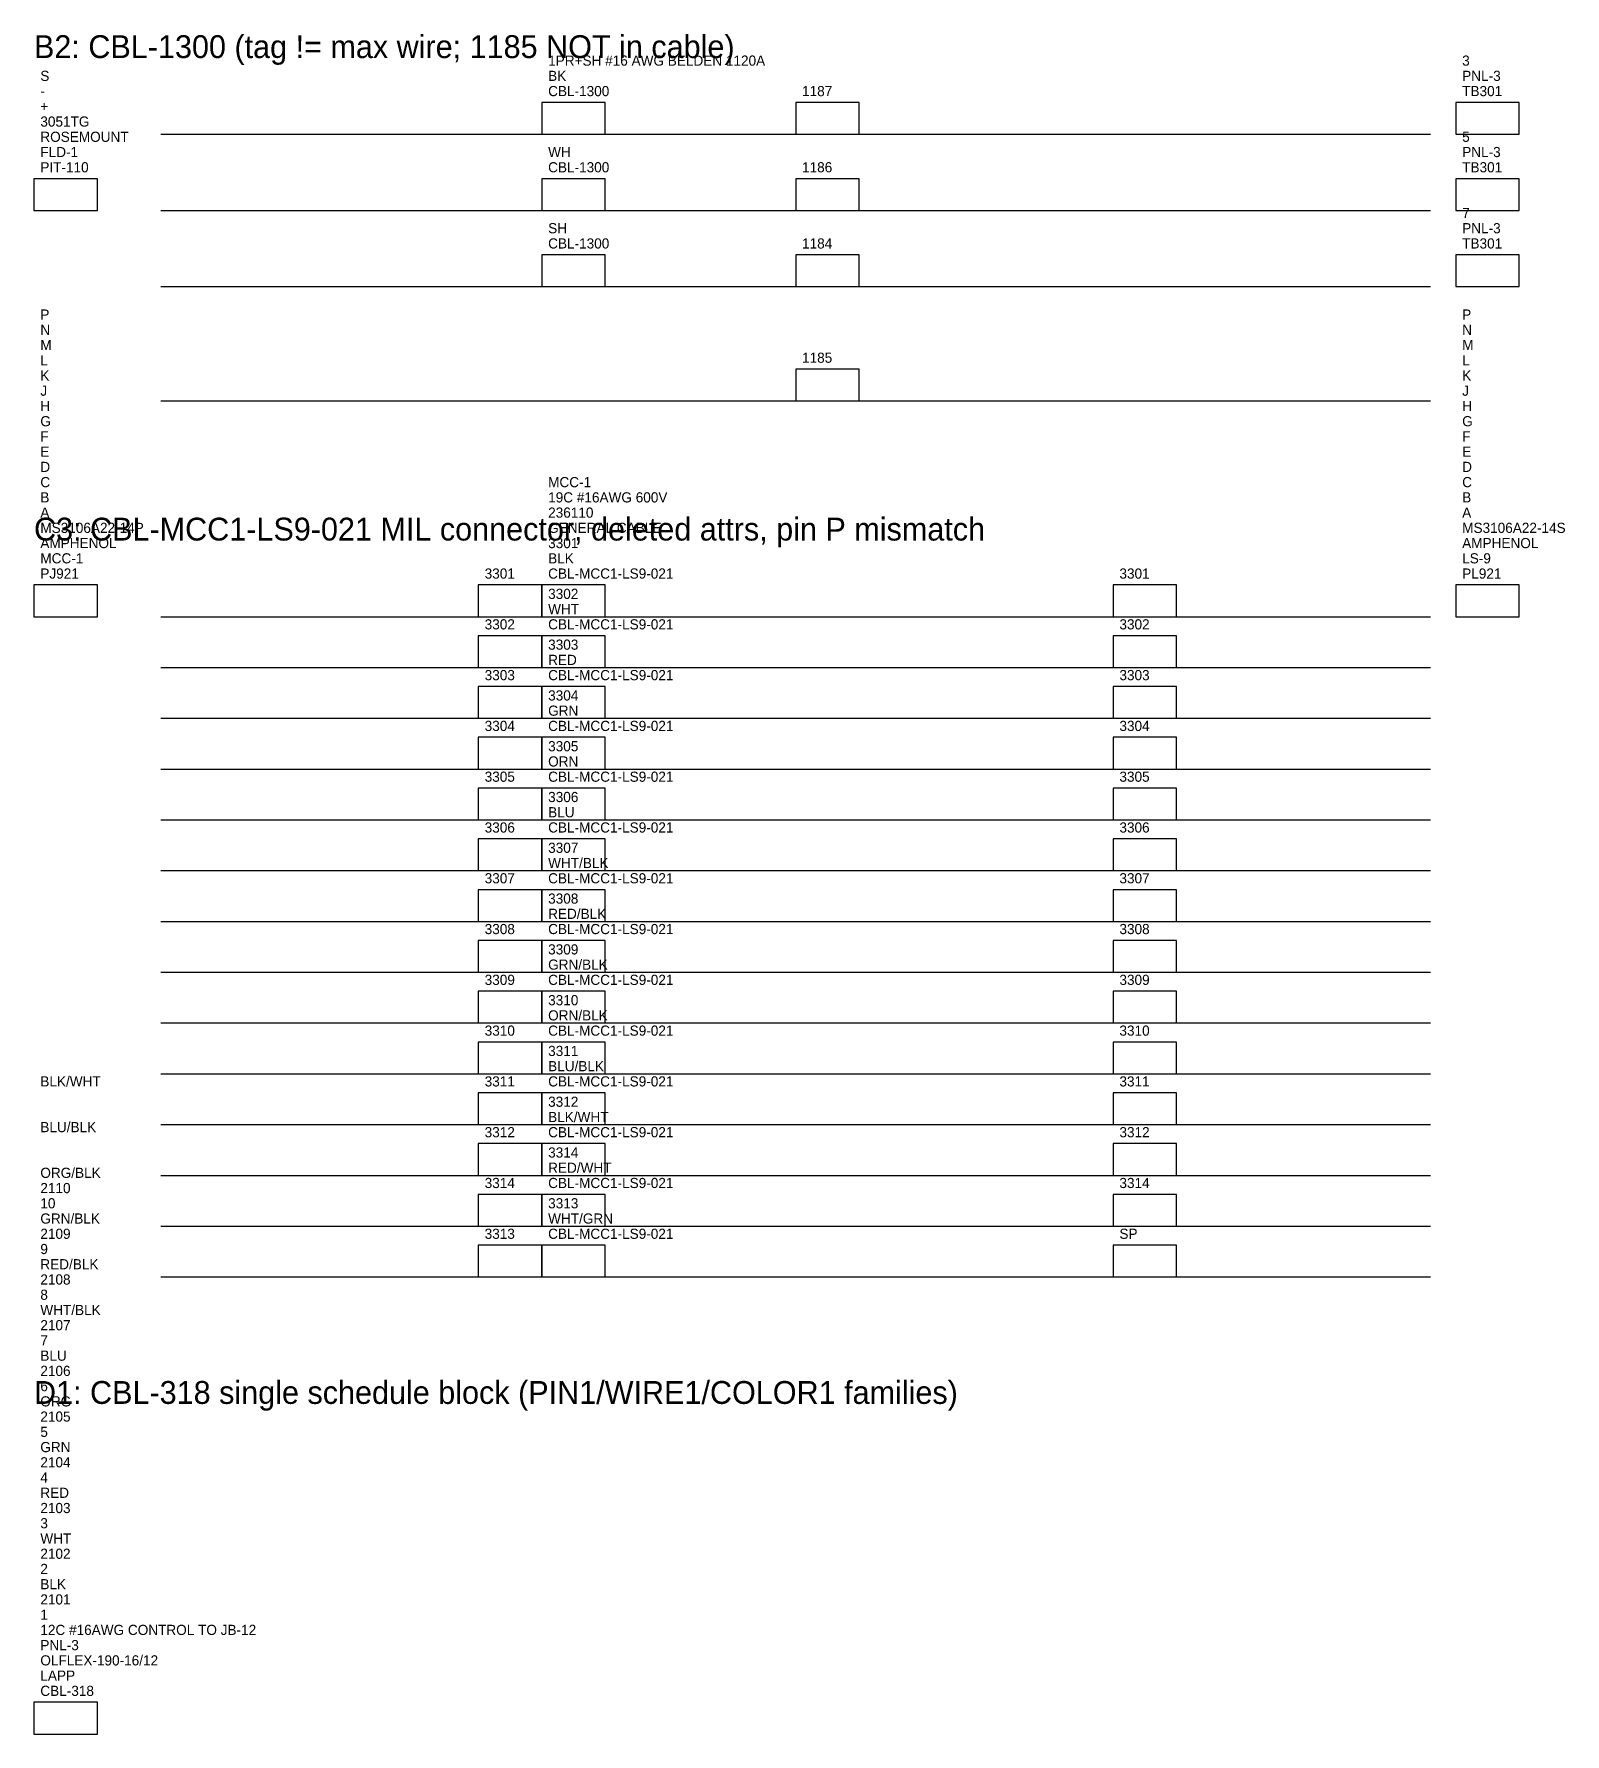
# Model space of a CAD drawing. Header units: inches. Extents: x 0 to 12.1, y 0.4 to 13.8.
import ezdxf

# ---------------------------------------------------------------- set-up
doc = ezdxf.new("R2010")
doc.units = ezdxf.units.IN

# ---------------------------------------------------------------- blocks, each defined once
blk = doc.blocks.new('PIT_XMTR')
blk.add_lwpolyline([(0, 0), (0.5, 0), (0.5, 0.25), (0, 0.25)], close=True)
blk = doc.blocks.new('WD_WNH')
blk.add_lwpolyline([(0, 0), (0.5, 0), (0.5, 0.25), (0, 0.25)], close=True)
blk = doc.blocks.new('HCM1_INLINE')
blk.add_lwpolyline([(0, 0), (0.5, 0), (0.5, 0.25), (0, 0.25)], close=True)
blk = doc.blocks.new('HT0001')
blk.add_lwpolyline([(0, 0), (0.5, 0), (0.5, 0.25), (0, 0.25)], close=True)
blk = doc.blocks.new('HCM2_INLINE')
blk.add_lwpolyline([(0, 0), (0.5, 0), (0.5, 0.25), (0, 0.25)], close=True)
blk = doc.blocks.new('HCN1P19')
blk.add_lwpolyline([(0, 0), (0.5, 0), (0.5, 0.25), (0, 0.25)], close=True)
blk = doc.blocks.new('HCM1')
blk.add_lwpolyline([(0, 0), (0.5, 0), (0.5, 0.25), (0, 0.25)], close=True)
blk = doc.blocks.new('HCM2')
blk.add_lwpolyline([(0, 0), (0.5, 0), (0.5, 0.25), (0, 0.25)], close=True)
blk = doc.blocks.new('CBL_SCHED_12C')
blk.add_lwpolyline([(0, 0), (0.5, 0), (0.5, 0.25), (0, 0.25)], close=True)

msp = doc.modelspace()

# ---------------------------------------------------------------- linework, layer by layer
for p, q in [((1, 13), (11, 13)), ((1, 12.4), (11, 12.4)), ((1, 11.8), (11, 11.8)), ((1, 10.9), (11, 10.9)), ((1, 9.2), (6, 9.2)), ((6, 9.2), (11, 9.2)), ((1, 8.8), (6, 8.8)), ((6, 8.8), (11, 8.8)), ((1, 8.4), (6, 8.4)), ((6, 8.4), (11, 8.4)), ((1, 8), (6, 8)), ((6, 8), (11, 8)), ((1, 7.6), (6, 7.6)), ((6, 7.6), (11, 7.6)), ((1, 7.2), (6, 7.2)), ((6, 7.2), (11, 7.2)), ((1, 6.8), (6, 6.8)), ((6, 6.8), (11, 6.8)), ((1, 6.4), (6, 6.4)), ((6, 6.4), (11, 6.4)), ((1, 6), (6, 6)), ((6, 6), (11, 6)), ((1, 5.6), (6, 5.6)), ((6, 5.6), (11, 5.6)), ((1, 5.2), (6, 5.2)), ((6, 5.2), (11, 5.2)), ((1, 4.8), (6, 4.8)), ((6, 4.8), (11, 4.8)), ((1, 4.4), (6, 4.4)), ((6, 4.4), (11, 4.4)), ((1, 4), (6, 4)), ((6, 4), (11, 4))]:
    msp.add_line(p, q)

# ---------------------------------------------------------------- block references
ref = msp.add_blockref('HCM1_INLINE', (4, 13))
ref.add_attrib('TAG1', 'CBL-1300', (4.05, 13.3), dxfattribs={"height": 0.08})
ref.add_attrib('COLOR', 'BK', (4.05, 13.42), dxfattribs={"height": 0.08})
ref.add_attrib('DESC1', '1PR+SH #16 AWG BELDEN 1120A', (4.05, 13.54), dxfattribs={"height": 0.08})
ref = msp.add_blockref('HT0001', (11.2, 13))
ref.add_attrib('TAGSTRIP', 'TB301', (11.25, 13.3), dxfattribs={"height": 0.08})
ref.add_attrib('LOC', 'PNL-3', (11.25, 13.42), dxfattribs={"height": 0.08})
ref.add_attrib('TERMNO', '3', (11.25, 13.54), dxfattribs={"height": 0.08})
ref = msp.add_blockref('PIT_XMTR', (0, 12.4))
ref.add_attrib('TAG1', 'PIT-110', (0.05, 12.7), dxfattribs={"height": 0.08})
ref.add_attrib('LOC', 'FLD-1', (0.05, 12.82), dxfattribs={"height": 0.08})
ref.add_attrib('MFG', 'ROSEMOUNT', (0.05, 12.94), dxfattribs={"height": 0.08})
ref.add_attrib('CAT', '3051TG', (0.05, 13.06), dxfattribs={"height": 0.08})
ref.add_attrib('TERM01', '+', (0.05, 13.18), dxfattribs={"height": 0.08})
ref.add_attrib('TERM02', '-', (0.05, 13.3), dxfattribs={"height": 0.08})
ref.add_attrib('TERM03', 'S', (0.05, 13.42), dxfattribs={"height": 0.08})
ref = msp.add_blockref('WD_WNH', (6, 13))
ref.add_attrib('WIRENO', '1187', (6.05, 13.3), dxfattribs={"height": 0.08})
ref = msp.add_blockref('HT0001', (11.2, 12.4))
ref.add_attrib('TAGSTRIP', 'TB301', (11.25, 12.7), dxfattribs={"height": 0.08})
ref.add_attrib('LOC', 'PNL-3', (11.25, 12.82), dxfattribs={"height": 0.08})
ref.add_attrib('TERMNO', '5', (11.25, 12.94), dxfattribs={"height": 0.08})
ref = msp.add_blockref('HCM2_INLINE', (4, 12.4))
ref.add_attrib('TAGXREF', 'CBL-1300', (4.05, 12.7), dxfattribs={"height": 0.08})
ref.add_attrib('COLOR', 'WH', (4.05, 12.82), dxfattribs={"height": 0.08})
ref = msp.add_blockref('WD_WNH', (6, 12.4))
ref.add_attrib('WIRENO', '1186', (6.05, 12.7), dxfattribs={"height": 0.08})
ref = msp.add_blockref('HT0001', (11.2, 11.8))
ref.add_attrib('TAGSTRIP', 'TB301', (11.25, 12.1), dxfattribs={"height": 0.08})
ref.add_attrib('LOC', 'PNL-3', (11.25, 12.22), dxfattribs={"height": 0.08})
ref.add_attrib('TERMNO', '7', (11.25, 12.34), dxfattribs={"height": 0.08})
ref = msp.add_blockref('HCM2_INLINE', (4, 11.8))
ref.add_attrib('TAGXREF', 'CBL-1300', (4.05, 12.1), dxfattribs={"height": 0.08})
ref.add_attrib('COLOR', 'SH', (4.05, 12.22), dxfattribs={"height": 0.08})
ref = msp.add_blockref('WD_WNH', (6, 11.8))
ref.add_attrib('WIRENO', '1184', (6.05, 12.1), dxfattribs={"height": 0.08})
ref = msp.add_blockref('HCN1P19', (0, 9.2))
ref.add_attrib('TAG1', 'PJ921', (0.05, 9.5), dxfattribs={"height": 0.08})
ref.add_attrib('LOC', 'MCC-1', (0.05, 9.62), dxfattribs={"height": 0.08})
ref.add_attrib('MFG', 'AMPHENOL', (0.05, 9.74), dxfattribs={"height": 0.08})
ref.add_attrib('CAT', 'MS3106A22-14P', (0.05, 9.86), dxfattribs={"height": 0.08})
ref.add_attrib('TERM01', 'A', (0.05, 9.98), dxfattribs={"height": 0.08})
ref.add_attrib('TERM02', 'B', (0.05, 10.1), dxfattribs={"height": 0.08})
ref.add_attrib('TERM03', 'C', (0.05, 10.22), dxfattribs={"height": 0.08})
ref.add_attrib('TERM04', 'D', (0.05, 10.34), dxfattribs={"height": 0.08})
ref.add_attrib('TERM05', 'E', (0.05, 10.46), dxfattribs={"height": 0.08})
ref.add_attrib('TERM06', 'F', (0.05, 10.58), dxfattribs={"height": 0.08})
ref.add_attrib('TERM07', 'G', (0.05, 10.7), dxfattribs={"height": 0.08})
ref.add_attrib('TERM08', 'H', (0.05, 10.82), dxfattribs={"height": 0.08})
ref.add_attrib('TERM09', 'J', (0.05, 10.94), dxfattribs={"height": 0.08})
ref.add_attrib('TERM10', 'K', (0.05, 11.06), dxfattribs={"height": 0.08})
ref.add_attrib('TERM11', 'L', (0.05, 11.18), dxfattribs={"height": 0.08})
ref.add_attrib('TERM12', 'M', (0.05, 11.3), dxfattribs={"height": 0.08})
ref.add_attrib('TERM13', 'N', (0.05, 11.42), dxfattribs={"height": 0.08})
ref.add_attrib('TERM14', 'P', (0.05, 11.54), dxfattribs={"height": 0.08})
ref = msp.add_blockref('HCN1P19', (11.2, 9.2))
ref.add_attrib('TAG1', 'PL921', (11.25, 9.5), dxfattribs={"height": 0.08})
ref.add_attrib('LOC', 'LS-9', (11.25, 9.62), dxfattribs={"height": 0.08})
ref.add_attrib('MFG', 'AMPHENOL', (11.25, 9.74), dxfattribs={"height": 0.08})
ref.add_attrib('CAT', 'MS3106A22-14S', (11.25, 9.86), dxfattribs={"height": 0.08})
ref.add_attrib('TERM01', 'A', (11.25, 9.98), dxfattribs={"height": 0.08})
ref.add_attrib('TERM02', 'B', (11.25, 10.1), dxfattribs={"height": 0.08})
ref.add_attrib('TERM03', 'C', (11.25, 10.22), dxfattribs={"height": 0.08})
ref.add_attrib('TERM04', 'D', (11.25, 10.34), dxfattribs={"height": 0.08})
ref.add_attrib('TERM05', 'E', (11.25, 10.46), dxfattribs={"height": 0.08})
ref.add_attrib('TERM06', 'F', (11.25, 10.58), dxfattribs={"height": 0.08})
ref.add_attrib('TERM07', 'G', (11.25, 10.7), dxfattribs={"height": 0.08})
ref.add_attrib('TERM08', 'H', (11.25, 10.82), dxfattribs={"height": 0.08})
ref.add_attrib('TERM09', 'J', (11.25, 10.94), dxfattribs={"height": 0.08})
ref.add_attrib('TERM10', 'K', (11.25, 11.06), dxfattribs={"height": 0.08})
ref.add_attrib('TERM11', 'L', (11.25, 11.18), dxfattribs={"height": 0.08})
ref.add_attrib('TERM12', 'M', (11.25, 11.3), dxfattribs={"height": 0.08})
ref.add_attrib('TERM13', 'N', (11.25, 11.42), dxfattribs={"height": 0.08})
ref.add_attrib('TERM14', 'P', (11.25, 11.54), dxfattribs={"height": 0.08})
ref = msp.add_blockref('WD_WNH', (6, 10.9))
ref.add_attrib('WIRENO', '1185', (6.05, 11.2), dxfattribs={"height": 0.08})
ref = msp.add_blockref('HCM1', (4, 9.2))
ref.add_attrib('TAG1', 'CBL-MCC1-LS9-021', (4.05, 9.5), dxfattribs={"height": 0.08})
ref.add_attrib('COLOR', 'BLK', (4.05, 9.62), dxfattribs={"height": 0.08})
ref.add_attrib('WIRENO', '3301', (4.05, 9.74), dxfattribs={"height": 0.08})
ref.add_attrib('MFG', 'GENERAL CABLE', (4.05, 9.86), dxfattribs={"height": 0.08})
ref.add_attrib('CAT', '236110', (4.05, 9.98), dxfattribs={"height": 0.08})
ref.add_attrib('DESC1', '19C #16AWG 600V', (4.05, 10.1), dxfattribs={"height": 0.08})
ref.add_attrib('LOC', 'MCC-1', (4.05, 10.22), dxfattribs={"height": 0.08})
ref = msp.add_blockref('WD_WNH', (3.5, 9.2))
ref.add_attrib('WIRENO', '3301', (3.55, 9.5), dxfattribs={"height": 0.08})
ref = msp.add_blockref('WD_WNH', (8.5, 9.2))
ref.add_attrib('WIRENO', '3301', (8.55, 9.5), dxfattribs={"height": 0.08})
ref = msp.add_blockref('HCM2', (4, 8.8))
ref.add_attrib('TAG2', 'CBL-MCC1-LS9-021', (4.05, 9.1), dxfattribs={"height": 0.08})
ref.add_attrib('COLOR', 'WHT', (4.05, 9.22), dxfattribs={"height": 0.08})
ref.add_attrib('WIRENO', '3302', (4.05, 9.34), dxfattribs={"height": 0.08})
ref = msp.add_blockref('WD_WNH', (3.5, 8.8))
ref.add_attrib('WIRENO', '3302', (3.55, 9.1), dxfattribs={"height": 0.08})
ref = msp.add_blockref('WD_WNH', (8.5, 8.8))
ref.add_attrib('WIRENO', '3302', (8.55, 9.1), dxfattribs={"height": 0.08})
ref = msp.add_blockref('HCM2', (4, 8.4))
ref.add_attrib('TAG2', 'CBL-MCC1-LS9-021', (4.05, 8.7), dxfattribs={"height": 0.08})
ref.add_attrib('COLOR', 'RED', (4.05, 8.82), dxfattribs={"height": 0.08})
ref.add_attrib('WIRENO', '3303', (4.05, 8.94), dxfattribs={"height": 0.08})
ref = msp.add_blockref('WD_WNH', (3.5, 8.4))
ref.add_attrib('WIRENO', '3303', (3.55, 8.7), dxfattribs={"height": 0.08})
ref = msp.add_blockref('WD_WNH', (8.5, 8.4))
ref.add_attrib('WIRENO', '3303', (8.55, 8.7), dxfattribs={"height": 0.08})
ref = msp.add_blockref('HCM2', (4, 8))
ref.add_attrib('TAG2', 'CBL-MCC1-LS9-021', (4.05, 8.3), dxfattribs={"height": 0.08})
ref.add_attrib('COLOR', 'GRN', (4.05, 8.42), dxfattribs={"height": 0.08})
ref.add_attrib('WIRENO', '3304', (4.05, 8.54), dxfattribs={"height": 0.08})
ref = msp.add_blockref('WD_WNH', (3.5, 8))
ref.add_attrib('WIRENO', '3304', (3.55, 8.3), dxfattribs={"height": 0.08})
ref = msp.add_blockref('WD_WNH', (8.5, 8))
ref.add_attrib('WIRENO', '3304', (8.55, 8.3), dxfattribs={"height": 0.08})
ref = msp.add_blockref('HCM2', (4, 7.6))
ref.add_attrib('TAG2', 'CBL-MCC1-LS9-021', (4.05, 7.9), dxfattribs={"height": 0.08})
ref.add_attrib('COLOR', 'ORN', (4.05, 8.02), dxfattribs={"height": 0.08})
ref.add_attrib('WIRENO', '3305', (4.05, 8.14), dxfattribs={"height": 0.08})
ref = msp.add_blockref('WD_WNH', (3.5, 7.6))
ref.add_attrib('WIRENO', '3305', (3.55, 7.9), dxfattribs={"height": 0.08})
ref = msp.add_blockref('WD_WNH', (8.5, 7.6))
ref.add_attrib('WIRENO', '3305', (8.55, 7.9), dxfattribs={"height": 0.08})
ref = msp.add_blockref('HCM2', (4, 7.2))
ref.add_attrib('TAG2', 'CBL-MCC1-LS9-021', (4.05, 7.5), dxfattribs={"height": 0.08})
ref.add_attrib('COLOR', 'BLU', (4.05, 7.62), dxfattribs={"height": 0.08})
ref.add_attrib('WIRENO', '3306', (4.05, 7.74), dxfattribs={"height": 0.08})
ref = msp.add_blockref('WD_WNH', (3.5, 7.2))
ref.add_attrib('WIRENO', '3306', (3.55, 7.5), dxfattribs={"height": 0.08})
ref = msp.add_blockref('WD_WNH', (8.5, 7.2))
ref.add_attrib('WIRENO', '3306', (8.55, 7.5), dxfattribs={"height": 0.08})
ref = msp.add_blockref('HCM2', (4, 6.8))
ref.add_attrib('TAG2', 'CBL-MCC1-LS9-021', (4.05, 7.1), dxfattribs={"height": 0.08})
ref.add_attrib('COLOR', 'WHT/BLK', (4.05, 7.22), dxfattribs={"height": 0.08})
ref.add_attrib('WIRENO', '3307', (4.05, 7.34), dxfattribs={"height": 0.08})
ref = msp.add_blockref('WD_WNH', (3.5, 6.8))
ref.add_attrib('WIRENO', '3307', (3.55, 7.1), dxfattribs={"height": 0.08})
ref = msp.add_blockref('WD_WNH', (8.5, 6.8))
ref.add_attrib('WIRENO', '3307', (8.55, 7.1), dxfattribs={"height": 0.08})
ref = msp.add_blockref('HCM2', (4, 6.4))
ref.add_attrib('TAG2', 'CBL-MCC1-LS9-021', (4.05, 6.7), dxfattribs={"height": 0.08})
ref.add_attrib('COLOR', 'RED/BLK', (4.05, 6.82), dxfattribs={"height": 0.08})
ref.add_attrib('WIRENO', '3308', (4.05, 6.94), dxfattribs={"height": 0.08})
ref = msp.add_blockref('WD_WNH', (3.5, 6.4))
ref.add_attrib('WIRENO', '3308', (3.55, 6.7), dxfattribs={"height": 0.08})
ref = msp.add_blockref('WD_WNH', (8.5, 6.4))
ref.add_attrib('WIRENO', '3308', (8.55, 6.7), dxfattribs={"height": 0.08})
ref = msp.add_blockref('HCM2', (4, 6))
ref.add_attrib('TAG2', 'CBL-MCC1-LS9-021', (4.05, 6.3), dxfattribs={"height": 0.08})
ref.add_attrib('COLOR', 'GRN/BLK', (4.05, 6.42), dxfattribs={"height": 0.08})
ref.add_attrib('WIRENO', '3309', (4.05, 6.54), dxfattribs={"height": 0.08})
ref = msp.add_blockref('WD_WNH', (3.5, 6))
ref.add_attrib('WIRENO', '3309', (3.55, 6.3), dxfattribs={"height": 0.08})
ref = msp.add_blockref('WD_WNH', (8.5, 6))
ref.add_attrib('WIRENO', '3309', (8.55, 6.3), dxfattribs={"height": 0.08})
ref = msp.add_blockref('HCM2', (4, 5.6))
ref.add_attrib('TAG2', 'CBL-MCC1-LS9-021', (4.05, 5.9), dxfattribs={"height": 0.08})
ref.add_attrib('COLOR', 'ORN/BLK', (4.05, 6.02), dxfattribs={"height": 0.08})
ref.add_attrib('WIRENO', '3310', (4.05, 6.14), dxfattribs={"height": 0.08})
ref = msp.add_blockref('WD_WNH', (3.5, 5.6))
ref.add_attrib('WIRENO', '3310', (3.55, 5.9), dxfattribs={"height": 0.08})
ref = msp.add_blockref('WD_WNH', (8.5, 5.6))
ref.add_attrib('WIRENO', '3310', (8.55, 5.9), dxfattribs={"height": 0.08})
ref = msp.add_blockref('HCM2', (4, 5.2))
ref.add_attrib('TAG2', 'CBL-MCC1-LS9-021', (4.05, 5.5), dxfattribs={"height": 0.08})
ref.add_attrib('COLOR', 'BLU/BLK', (4.05, 5.62), dxfattribs={"height": 0.08})
ref.add_attrib('WIRENO', '3311', (4.05, 5.74), dxfattribs={"height": 0.08})
ref = msp.add_blockref('CBL_SCHED_12C', (0, 0.4))
ref.add_attrib('TAG1', 'CBL-318', (0.05, 0.7), dxfattribs={"height": 0.08})
ref.add_attrib('MFG', 'LAPP', (0.05, 0.82), dxfattribs={"height": 0.08})
ref.add_attrib('CAT', 'OLFLEX-190-16/12', (0.05, 0.94), dxfattribs={"height": 0.08})
ref.add_attrib('LOC', 'PNL-3', (0.05, 1.06), dxfattribs={"height": 0.08})
ref.add_attrib('DESC1', '12C #16AWG CONTROL TO JB-12', (0.05, 1.18), dxfattribs={"height": 0.08})
ref.add_attrib('PIN1', '1', (0.05, 1.3), dxfattribs={"height": 0.08})
ref.add_attrib('WIRE1', '2101', (0.05, 1.42), dxfattribs={"height": 0.08})
ref.add_attrib('COLOR1', 'BLK', (0.05, 1.54), dxfattribs={"height": 0.08})
ref.add_attrib('PIN2', '2', (0.05, 1.66), dxfattribs={"height": 0.08})
ref.add_attrib('WIRE2', '2102', (0.05, 1.78), dxfattribs={"height": 0.08})
ref.add_attrib('COLOR2', 'WHT', (0.05, 1.9), dxfattribs={"height": 0.08})
ref.add_attrib('PIN3', '3', (0.05, 2.02), dxfattribs={"height": 0.08})
ref.add_attrib('WIRE3', '2103', (0.05, 2.14), dxfattribs={"height": 0.08})
ref.add_attrib('COLOR3', 'RED', (0.05, 2.26), dxfattribs={"height": 0.08})
ref.add_attrib('PIN4', '4', (0.05, 2.38), dxfattribs={"height": 0.08})
ref.add_attrib('WIRE4', '2104', (0.05, 2.5), dxfattribs={"height": 0.08})
ref.add_attrib('COLOR4', 'GRN', (0.05, 2.62), dxfattribs={"height": 0.08})
ref.add_attrib('PIN5', '5', (0.05, 2.74), dxfattribs={"height": 0.08})
ref.add_attrib('WIRE5', '2105', (0.05, 2.86), dxfattribs={"height": 0.08})
ref.add_attrib('COLOR5', 'ORG', (0.05, 2.98), dxfattribs={"height": 0.08})
ref.add_attrib('PIN6', '6', (0.05, 3.1), dxfattribs={"height": 0.08})
ref.add_attrib('WIRE6', '2106', (0.05, 3.22), dxfattribs={"height": 0.08})
ref.add_attrib('COLOR6', 'BLU', (0.05, 3.34), dxfattribs={"height": 0.08})
ref.add_attrib('PIN7', '7', (0.05, 3.46), dxfattribs={"height": 0.08})
ref.add_attrib('WIRE7', '2107', (0.05, 3.58), dxfattribs={"height": 0.08})
ref.add_attrib('COLOR7', 'WHT/BLK', (0.05, 3.7), dxfattribs={"height": 0.08})
ref.add_attrib('PIN8', '8', (0.05, 3.82), dxfattribs={"height": 0.08})
ref.add_attrib('WIRE8', '2108', (0.05, 3.94), dxfattribs={"height": 0.08})
ref.add_attrib('COLOR8', 'RED/BLK', (0.05, 4.06), dxfattribs={"height": 0.08})
ref.add_attrib('PIN9', '9', (0.05, 4.18), dxfattribs={"height": 0.08})
ref.add_attrib('WIRE9', '2109', (0.05, 4.3), dxfattribs={"height": 0.08})
ref.add_attrib('COLOR9', 'GRN/BLK', (0.05, 4.42), dxfattribs={"height": 0.08})
ref.add_attrib('PIN10', '10', (0.05, 4.54), dxfattribs={"height": 0.08})
ref.add_attrib('WIRE10', '2110', (0.05, 4.66), dxfattribs={"height": 0.08})
ref.add_attrib('COLOR10', 'ORG/BLK', (0.05, 4.78), dxfattribs={"height": 0.08})
ref.add_attrib('COLOR11', 'BLU/BLK', (0.05, 5.14), dxfattribs={"height": 0.08})
ref.add_attrib('COLOR12', 'BLK/WHT', (0.05, 5.5), dxfattribs={"height": 0.08})
ref = msp.add_blockref('WD_WNH', (3.5, 5.2))
ref.add_attrib('WIRENO', '3311', (3.55, 5.5), dxfattribs={"height": 0.08})
ref = msp.add_blockref('WD_WNH', (8.5, 5.2))
ref.add_attrib('WIRENO', '3311', (8.55, 5.5), dxfattribs={"height": 0.08})
ref = msp.add_blockref('HCM2', (4, 4.8))
ref.add_attrib('TAG2', 'CBL-MCC1-LS9-021', (4.05, 5.1), dxfattribs={"height": 0.08})
ref.add_attrib('COLOR', 'BLK/WHT', (4.05, 5.22), dxfattribs={"height": 0.08})
ref.add_attrib('WIRENO', '3312', (4.05, 5.34), dxfattribs={"height": 0.08})
ref = msp.add_blockref('WD_WNH', (3.5, 4.8))
ref.add_attrib('WIRENO', '3312', (3.55, 5.1), dxfattribs={"height": 0.08})
ref = msp.add_blockref('WD_WNH', (8.5, 4.8))
ref.add_attrib('WIRENO', '3312', (8.55, 5.1), dxfattribs={"height": 0.08})
ref = msp.add_blockref('HCM2', (4, 4.4))
ref.add_attrib('TAG2', 'CBL-MCC1-LS9-021', (4.05, 4.7), dxfattribs={"height": 0.08})
ref.add_attrib('COLOR', 'RED/WHT', (4.05, 4.82), dxfattribs={"height": 0.08})
ref.add_attrib('WIRENO', '3314', (4.05, 4.94), dxfattribs={"height": 0.08})
ref = msp.add_blockref('WD_WNH', (3.5, 4.4))
ref.add_attrib('WIRENO', '3314', (3.55, 4.7), dxfattribs={"height": 0.08})
ref = msp.add_blockref('WD_WNH', (8.5, 4.4))
ref.add_attrib('WIRENO', '3314', (8.55, 4.7), dxfattribs={"height": 0.08})
ref = msp.add_blockref('HCM2', (4, 4))
ref.add_attrib('TAG2', 'CBL-MCC1-LS9-021', (4.05, 4.3), dxfattribs={"height": 0.08})
ref.add_attrib('COLOR', 'WHT/GRN', (4.05, 4.42), dxfattribs={"height": 0.08})
ref.add_attrib('WIRENO', '3313', (4.05, 4.54), dxfattribs={"height": 0.08})
ref = msp.add_blockref('WD_WNH', (3.5, 4))
ref.add_attrib('WIRENO', '3313', (3.55, 4.3), dxfattribs={"height": 0.08})
ref = msp.add_blockref('WD_WNH', (8.5, 4))
ref.add_attrib('WIRENO', 'SP', (8.55, 4.3), dxfattribs={"height": 0.08})

# ---------------------------------------------------------------- texts
for s, p in [('B2: CBL-1300 (tag != max wire; 1185 NOT in cable)', (0, 13.6)), ('C3: CBL-MCC1-LS9-021 MIL connector, deleted attrs, pin P mismatch', (0, 9.8)), ('D1: CBL-318 single schedule block (PIN1/WIRE1/COLOR1 families)', (0, 3))]:
    msp.add_text(s, height=0.18).set_placement(p)

doc.saveas('drawing.dxf')
